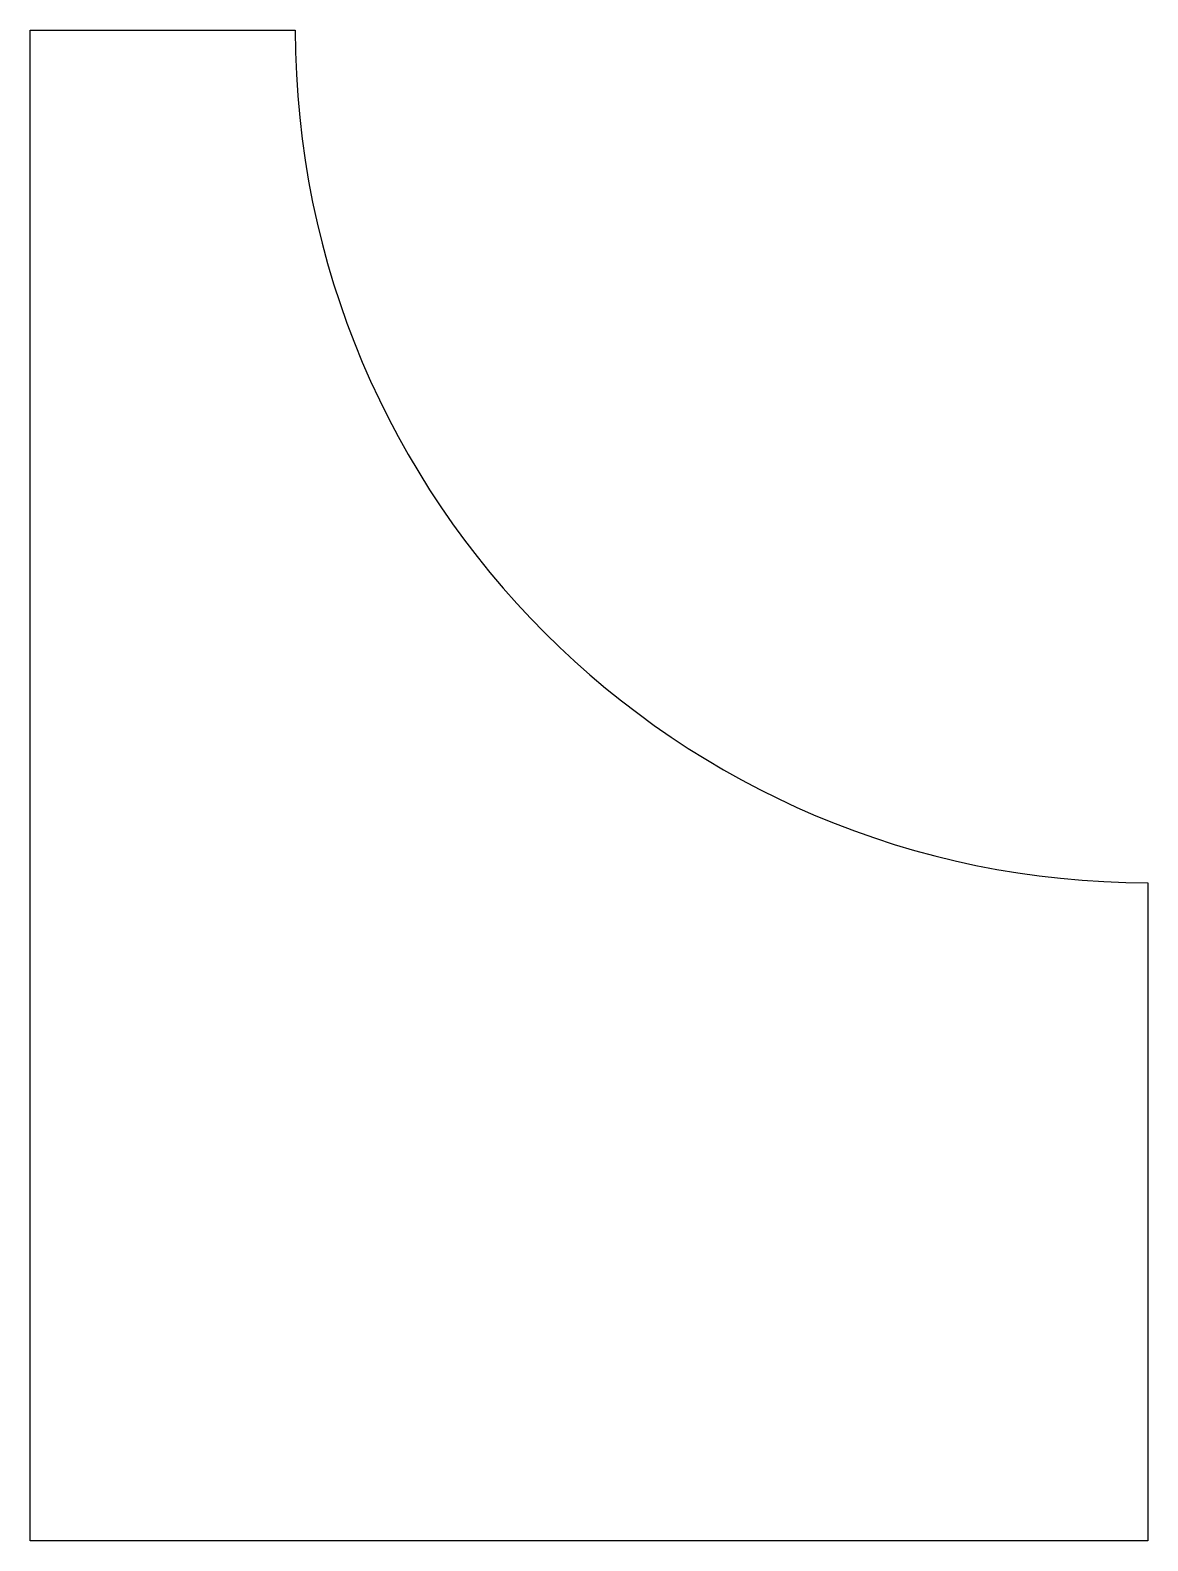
# Model space of a CAD drawing. Extents: x 0 to 21, y 0 to 28.3.
import ezdxf

# ---------------------------------------------------------------- set-up
doc = ezdxf.new("R2010")
doc.units = 0
doc.layers.add('MODELSKETCH_VISIBLE', color=7, linetype='CONTINUOUS')

msp = doc.modelspace()

# ---------------------------------------------------------------- linework, layer by layer
at = {"layer": 'MODELSKETCH_VISIBLE'}
for p, q in [((0, 0), (0, 28.333)), ((0, 28.333), (4.971, 28.333)), ((20.96, 12.344), (20.96, 0)), ((20.96, 0), (0, 0))]:
    msp.add_line(p, q, dxfattribs=at)
msp.add_arc((20.96, 28.333), 15.989, 180, 270, dxfattribs=at)

doc.saveas('drawing.dxf')
